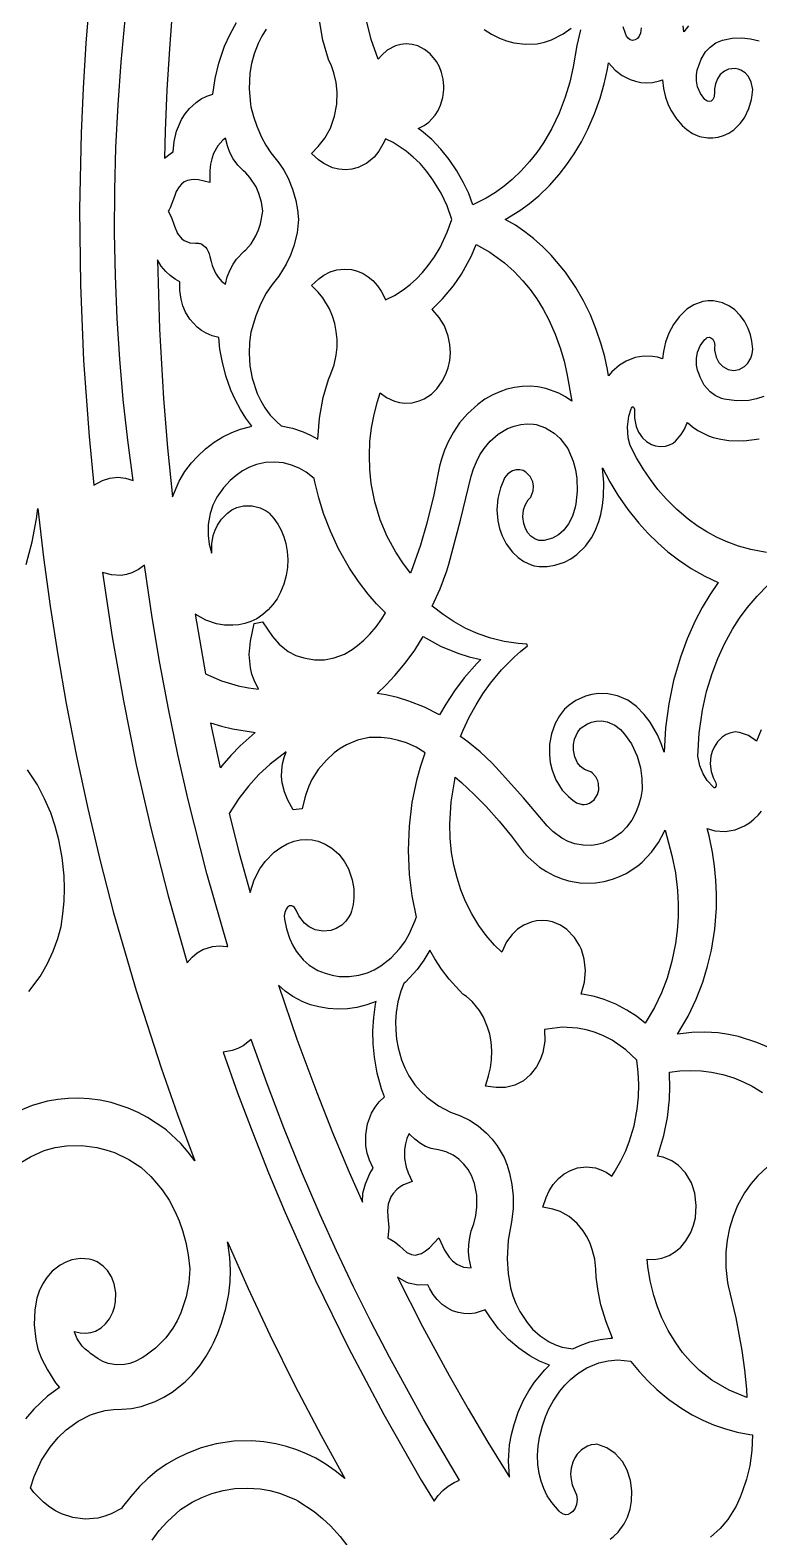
# Model space of a CAD drawing. Extents: x -629 to 1, y 0 to 2050.
# Drawn here: x -433.1 to -267.2, y 724.7 to 1067.3 of the extents above; entities that cross this region are included whole.
import ezdxf

# ---------------------------------------------------------------- set-up
doc = ezdxf.new("R2010")
doc.units = 0
doc.layers.add('Default_Layer', color=1, linetype='CONTINUOUS')

msp = doc.modelspace()

# ---------------------------------------------------------------- linework, layer by layer
at = {"layer": 'Default_Layer'}
for points in [[(-419.56, 1074.51), (-420.38, 1064.3), (-421.02, 1054.08), (-421.47, 1043.85), (-421.81, 1026.6), (-421.62, 1009.35), (-420.89, 992.12), (-419.64, 974.91), (-418.54, 963.77), (-416.61, 964.89), (-414.89, 965.43), (-413.13, 965.61), (-411.36, 965.43), (-409.65, 964.89), (-409.65, 964.89), (-410.86, 974.06), (-411.86, 983.26), (-412.66, 992.48), (-413.25, 1001.71), (-413.66, 1011.43), (-413.85, 1021.15), (-413.8, 1030.88), (-413.54, 1040.59), (-413.05, 1050.3), (-412.34, 1060), (-411.4, 1069.67)], [(-400.65, 1072.32), (-401.37, 1063.01), (-401.93, 1053.7), (-402.33, 1044.37), (-402.52, 1038.14), (-400.92, 1039.38), (-400.52, 1039.64), (-400.32, 1041.99), (-399.76, 1044.29), (-398.62, 1046.93), (-397.78, 1048.25), (-396.79, 1049.46), (-395.29, 1050.83), (-394.11, 1051.62), (-392.84, 1052.25), (-391.47, 1052.71), (-390.95, 1056.29), (-390.12, 1059.8), (-388.81, 1063.64), (-387.58, 1066.37), (-386.14, 1069)], [(-379.32, 1067.51), (-380.32, 1065.93), (-381.17, 1064.26), (-382.1, 1061.86), (-382.68, 1059.7), (-383.06, 1057.49), (-383.25, 1053.94), (-382.92, 1050.41), (-382.82, 1049.86), (-382.23, 1047.61), (-381.47, 1045.41), (-380.39, 1042.96), (-379.41, 1041.14), (-378.29, 1039.4), (-376.51, 1037.13), (-375.36, 1035.42), (-374.38, 1033.61), (-373.34, 1031.11), (-372.58, 1028.52), (-372.19, 1026.39), (-371.97, 1024.24), (-372.33, 1021.19), (-373.05, 1018.22), (-373.82, 1016.11), (-374.78, 1014.08), (-376.51, 1011.34), (-378.02, 1009.45), (-379.35, 1007.43), (-380.67, 1004.94), (-381.74, 1002.34), (-382.82, 998.61), (-383.15, 996.22), (-383.25, 993.82), (-383.06, 990.96), (-382.53, 988.14), (-381.37, 984.66), (-380.57, 982.99), (-379.62, 981.4), (-378.41, 979.76), (-377.03, 978.27), (-375.91, 977.3), (-373.4, 976.77), (-370.96, 975.94), (-369.25, 975.16), (-367.62, 974.23), (-367.25, 979.01), (-366.39, 983.73), (-365.2, 987.87), (-364.61, 989.09), (-363.88, 991.18), (-363.42, 993.35), (-363.23, 995.15), (-363.23, 996.96), (-363.39, 998.75), (-363.73, 1000.53), (-364.24, 1002.24), (-364.92, 1003.88), (-366.45, 1006.41), (-367.51, 1007.67), (-369.04, 1009.24), (-367.36, 1010.7), (-366.2, 1011.56), (-364.8, 1012.28), (-363.29, 1012.75), (-361.61, 1012.95), (-359.92, 1012.81), (-358.56, 1012.46), (-357.26, 1011.9), (-356.13, 1011.19), (-355.11, 1010.34), (-354, 1009.12), (-353.18, 1007.91), (-352.51, 1006.6), (-352.24, 1005.92), (-350.15, 1006.97), (-348.18, 1008.22), (-346.62, 1009.41), (-345.17, 1010.72), (-343.75, 1012.18), (-342.46, 1013.75), (-341.05, 1015.74), (-339.8, 1017.82), (-338.14, 1021.33), (-337.11, 1024.23), (-338.2, 1027.29), (-339.57, 1030.23), (-341.4, 1033.26), (-342.8, 1035.15), (-344.35, 1036.93), (-345.87, 1038.41), (-347.5, 1039.75), (-350.49, 1041.69), (-352.24, 1042.55), (-352.5, 1041.89), (-353.69, 1039.77), (-354.81, 1038.42), (-356.48, 1037.04), (-358.42, 1036.06), (-359.86, 1035.67), (-361.33, 1035.53), (-362.81, 1035.63), (-364.26, 1036), (-366.24, 1036.94), (-367.42, 1037.82), (-369.03, 1039.24), (-367.51, 1040.8), (-366.01, 1042.68), (-364.72, 1045.02), (-363.79, 1047.7), (-363.31, 1050.41), (-363.23, 1053.16), (-363.46, 1055.4), (-363.97, 1057.59), (-364.51, 1059.13), (-365.19, 1060.6), (-366.45, 1064.99), (-367.25, 1069.48)], [(-307.85, 1067.38), (-308.69, 1063.75), (-309.51, 1058.9), (-310.28, 1055.46), (-311.29, 1052.06), (-312.68, 1048.42), (-314.38, 1044.88), (-316.28, 1041.63), (-317.78, 1039.47), (-319.4, 1037.4), (-321.3, 1035.3), (-323.35, 1033.34), (-325.22, 1031.79), (-327.19, 1030.37), (-329.27, 1029.09), (-331.45, 1027.97), (-332.3, 1027.58), (-333.27, 1030.11), (-334.42, 1032.57), (-335.94, 1035.28), (-337.68, 1037.86), (-339.61, 1040.24), (-341.68, 1042.38), (-344.04, 1044.39), (-344.75, 1044.92), (-344.48, 1045.04), (-343.38, 1045.62), (-342.36, 1046.38), (-340.93, 1047.95), (-340.25, 1049.03), (-339.71, 1050.19), (-339.17, 1051.94), (-338.93, 1053.75), (-338.91, 1054.5), (-339.07, 1056.09), (-339.44, 1057.65), (-339.94, 1058.93), (-340.6, 1060.13), (-342.01, 1061.86), (-343.3, 1062.89), (-344.85, 1063.67), (-346.17, 1064.02), (-347.53, 1064.13), (-348.74, 1064.01), (-349.91, 1063.69), (-351.81, 1062.7), (-353.07, 1061.61), (-353.85, 1060.67), (-355.46, 1065.14), (-356.51, 1069.46)], [(-329.77, 1067.41), (-328.08, 1066.33), (-326.27, 1065.44), (-324.66, 1064.84), (-322.99, 1064.41), (-320.34, 1064.08), (-317.67, 1064.19), (-316.02, 1064.54), (-314.42, 1065.07), (-311.75, 1066.41), (-309.95, 1067.7)], [(-294.05, 1067.8), (-294.18, 1066.62), (-294.47, 1065.93), (-294.87, 1065.41), (-295.39, 1065.06), (-296.02, 1064.95), (-296.53, 1065.1), (-296.99, 1065.44), (-297.33, 1065.88), (-297.63, 1066.53), (-298.11, 1067.99)], [(-283.23, 1068.24), (-284.34, 1066.91), (-284.5, 1068.26)], [(-266.12, 983.99), (-267.81, 983.44), (-269.55, 983.08), (-272.36, 982.96), (-275.14, 983.36), (-275.78, 983.54), (-277.19, 984.17), (-278.32, 985.01), (-279.66, 986.58), (-280.31, 987.74), (-280.59, 988.37), (-280.77, 988.85), (-281.18, 989.96), (-281.41, 991.11), (-281.44, 992.59), (-281.19, 994.06), (-280.62, 995.47), (-279.86, 996.56), (-279.51, 996.93), (-279.35, 997.11), (-279.02, 997.35), (-278.5, 997.45), (-278.17, 997.34), (-277.75, 996.99), (-277.42, 996.42), (-277.28, 995.53), (-277.31, 995.25), (-277.37, 994.93), (-277.34, 994.53), (-276.99, 992.93), (-276.34, 991.7), (-275.47, 990.78), (-274.25, 990.11), (-273, 989.91), (-271.75, 990.12), (-270.55, 990.77), (-269.76, 991.57), (-269.11, 992.68), (-268.79, 993.69), (-268.65, 994.73), (-268.85, 996.52), (-269.18, 997.99), (-269.68, 999.42), (-270.54, 1001.11), (-271.49, 1002.41), (-272.71, 1003.65), (-273.92, 1004.51), (-275.52, 1005.27), (-277.57, 1005.71), (-278.79, 1005.72), (-279.99, 1005.56), (-282.06, 1004.81), (-283.61, 1003.8), (-285.4, 1002.11), (-286.7, 1000.36), (-287.77, 998.35), (-288.51, 996.3), (-288.98, 994.19), (-289.16, 992.51), (-290.29, 992.88), (-291.47, 993.07), (-293.45, 993.14), (-295.4, 992.81), (-297.42, 992.04), (-298.98, 991.07), (-300.68, 989.56), (-301.47, 988.64), (-301.68, 990.1), (-302.32, 993), (-303.11, 995.87), (-304.24, 999.24), (-305.59, 1002.53), (-307.15, 1005.71), (-308.92, 1008.78), (-311.28, 1012.23), (-314.49, 1016.08), (-316.43, 1018.03), (-318.5, 1019.87), (-320.53, 1021.44), (-322.66, 1022.9), (-324.94, 1024.24), (-321.61, 1026.27), (-319.42, 1027.86), (-317.35, 1029.59), (-314.92, 1031.94), (-312.68, 1034.45), (-310.91, 1036.74), (-309.28, 1039.12), (-307.63, 1041.87), (-306.16, 1044.72), (-304.63, 1048.22), (-303.36, 1051.81), (-302.42, 1055.07), (-301.68, 1058.37), (-301.47, 1059.83), (-299.93, 1058.17), (-298.35, 1056.97), (-296.52, 1056.03), (-295.34, 1055.64), (-294.1, 1055.4), (-292.79, 1055.31), (-291.47, 1055.4), (-289.83, 1055.72), (-289.16, 1055.96), (-288.93, 1054), (-288.48, 1052.07), (-287.95, 1050.55), (-287.27, 1049.08), (-285.98, 1047.07), (-284.69, 1045.6), (-283.61, 1044.67), (-282.34, 1043.81), (-280.75, 1043.12), (-278.87, 1042.75), (-277.7, 1042.75), (-276.54, 1042.91), (-275.29, 1043.29), (-274.09, 1043.86), (-272.97, 1044.62), (-271.49, 1046.05), (-270.54, 1047.37), (-269.53, 1049.42), (-268.94, 1051.47), (-268.85, 1051.95), (-268.65, 1053.77), (-268.99, 1055.47), (-269.62, 1056.7), (-270.38, 1057.55), (-271.38, 1058.2), (-271.99, 1058.43), (-272.64, 1058.55), (-274.13, 1058.4), (-275.05, 1057.98), (-276.02, 1057.16), (-276.68, 1056.22), (-277.15, 1055.05), (-277.34, 1053.94), (-277.37, 1053.54), (-277.31, 1053.21), (-277.39, 1052.14), (-277.71, 1051.52), (-278.14, 1051.15), (-278.56, 1051.02), (-279.02, 1051.12), (-279.34, 1051.35), (-279.38, 1051.4), (-279.51, 1051.54), (-280.56, 1052.9), (-281.18, 1054.4), (-281.43, 1055.76), (-281.44, 1057.14), (-281.27, 1058.2), (-280.94, 1059.23), (-280.77, 1059.62), (-280.36, 1060.64), (-279.36, 1062.32), (-278.35, 1063.44), (-277.05, 1064.39), (-275.51, 1065.01), (-273.34, 1065.43), (-271.12, 1065.52), (-269.14, 1065.32), (-267.2, 1064.86)], [(-265.54, 948.51), (-269.09, 949.15), (-271.92, 949.94), (-274.66, 950.97), (-276.91, 952.01), (-279.07, 953.19), (-281.26, 954.57), (-283.34, 956.09), (-285.94, 958.3), (-288.34, 960.69), (-290.21, 962.83), (-291.94, 965.08), (-293.6, 967.52), (-295.11, 970.05), (-296.55, 972.81), (-296.97, 974.6), (-297.13, 977.04), (-296.81, 979.46), (-296.29, 981.14), (-296.24, 981.29), (-296.1, 981.51), (-295.97, 981.61), (-295.85, 981.6), (-295.71, 981.49), (-295.53, 981.07), (-295.52, 980.88), (-295.56, 979.01), (-295.18, 977.17), (-294.63, 975.87), (-293.69, 974.54), (-292.8, 973.72), (-291.67, 973.06), (-290.77, 972.75), (-289.65, 972.6), (-288.53, 972.69), (-287.61, 972.95), (-286.92, 973.28), (-286.68, 973.41), (-286.21, 973.83), (-284.93, 975.3), (-284.19, 976.51), (-283.61, 977.81), (-283.51, 978.09), (-282.35, 977.09), (-281.1, 976.21), (-278.73, 975.02), (-277.67, 974.66), (-275.9, 974.24), (-274.1, 973.96), (-270.64, 973.87), (-267.21, 974.33)], [(-433.96, 945.77), (-432.57, 950.93), (-431.6, 956.17), (-431.31, 958.52), (-431.31, 958.52), (-430, 947.39), (-428.49, 936.28), (-426.77, 925.19), (-424.84, 914.14), (-422.52, 902.18), (-419.94, 890.27), (-417.12, 878.4), (-414.06, 866.59), (-408.96, 848.87), (-403.28, 831.31), (-399.55, 820.68), (-395.59, 810.13), (-397.12, 812.14), (-398.79, 814.07), (-402.06, 817.16), (-402.43, 817.47), (-406.33, 820.04), (-408.48, 821.17), (-410.72, 822.15), (-414.64, 823.42), (-417.11, 823.95), (-419.62, 824.28), (-422, 824.41), (-424.38, 824.36), (-426.75, 824.13), (-429.09, 823.72), (-432.61, 822.75), (-435.32, 821.59)], [(-266.75, 908.19), (-267.8, 905.61), (-267.81, 905.58), (-269.64, 906.85), (-271.62, 907.56), (-272.17, 907.66), (-272.55, 907.7), (-272.97, 907.65), (-273.86, 907.45), (-274.69, 907.1), (-275.63, 906.49), (-276.66, 905.47), (-277.44, 904.26), (-277.87, 903.24), (-278.16, 902.18), (-278.32, 900.42), (-278.11, 898.67), (-277.67, 897.3), (-277.21, 896.4), (-277.03, 896.12), (-276.94, 895.68), (-277.03, 895.27), (-277.16, 895.07), (-277.29, 894.98), (-277.41, 894.99), (-277.49, 895.04), (-277.56, 895.12), (-279, 896.64), (-279.95, 898.18), (-280.67, 899.96), (-281.14, 902.15), (-280.85, 907.42), (-280.11, 912.67), (-279.17, 916.85), (-277.91, 920.96), (-276.6, 924.37), (-275.07, 927.71), (-273.23, 931.05), (-271.63, 933.53), (-269.89, 935.93), (-267.66, 938.58), (-265.23, 941.06)], [(-433.34, 848.64), (-430.78, 852.08), (-429.15, 854.89), (-427.81, 857.83), (-426.77, 860.72), (-426.03, 863.47), (-425.6, 866.33), (-425.35, 869.21), (-425.27, 872.1), (-425.35, 874.99), (-425.76, 879.11), (-426.53, 883.19), (-427.35, 886.25), (-428.37, 889.26), (-429.76, 892.51), (-431.41, 895.65), (-433.66, 899.11)], [(-264.97, 835.93), (-267.69, 837.1), (-271.85, 838.42), (-274.17, 838.91), (-276.53, 839.24), (-279.51, 839.43), (-282.5, 839.36), (-285.74, 838.97), (-283.33, 843.09), (-281.52, 846.89), (-280.02, 850.8), (-278.92, 854.41), (-278.06, 858.07), (-277.3, 862.82), (-276.92, 867.6), (-276.88, 870.8), (-277.01, 873.98), (-277.31, 877.16), (-277.78, 880.33), (-278.56, 884.03), (-279.05, 885.75), (-277.24, 885.23), (-274.92, 885.07), (-272.62, 885.46), (-270.5, 886.33), (-269.39, 887.02), (-268.36, 887.83), (-267.3, 888.84), (-266.65, 889.64)], [(-265.21, 808.87), (-267.57, 806.71), (-269.02, 805.03), (-270.53, 802.87), (-272.08, 800.01), (-273.12, 797.47), (-273.9, 794.85), (-274.45, 792.14), (-274.75, 789.4), (-274.77, 785.93), (-274.4, 782.48), (-274.27, 781.73), (-272.47, 774.43), (-271.12, 767.04), (-270.53, 762.65), (-270.09, 758.24), (-269.98, 756.33), (-273.97, 757.98), (-277.98, 760.28), (-280.78, 762.51), (-282.84, 764.53), (-284.6, 766.59), (-286.17, 768.76), (-287.86, 771.55), (-289.3, 774.46), (-290.31, 776.98), (-291.15, 779.55), (-291.96, 782.84), (-292.51, 786.17), (-292.68, 787.84), (-290.99, 787.76), (-289.33, 788.02), (-287.63, 788.66), (-286.19, 789.54), (-285.02, 790.55), (-283.85, 791.94), (-282.72, 793.89), (-282.1, 795.5), (-281.7, 797.17), (-281.48, 800.01), (-281.83, 802.83), (-282.39, 804.67), (-282.6, 805.19), (-283.96, 807.45), (-285.54, 809.11), (-287.02, 810.15), (-289.01, 810.99), (-290.28, 811.24), (-290.24, 811.37), (-288.86, 815.91), (-288.04, 820), (-287.6, 824.15), (-287.51, 826.97), (-287.58, 829.79), (-287.62, 830.29), (-285.23, 830.62), (-282.82, 830.74), (-280.41, 830.65), (-278.02, 830.35), (-278.02, 830.35), (-275.46, 829.8), (-272.98, 829.03), (-270.85, 828.16), (-268.8, 827.14), (-266.4, 825.69)], [(-435.18, 809.81), (-433, 811.04), (-429.83, 812.49), (-427.33, 813.16), (-424.77, 813.56), (-421.29, 813.64), (-417.85, 813.2), (-417.85, 813.2), (-415.83, 812.7), (-413.87, 812.03), (-410.63, 810.5), (-407.85, 808.71), (-405.57, 806.63), (-402.99, 803.57), (-401.43, 801.2), (-400.1, 798.71), (-399.16, 796.55), (-398.37, 794.34), (-397.62, 791.57), (-397.09, 788.76), (-396.75, 785.57), (-396.96, 782.39), (-397.55, 779.25), (-398.77, 775.58), (-399.61, 773.8), (-400.61, 772.09), (-402.18, 769.93), (-404.51, 767.55), (-406.93, 765.76), (-407.59, 765.37), (-409.17, 764.52), (-410.34, 764.1), (-411.56, 763.84), (-413.46, 763.78), (-415.33, 764.11), (-416.51, 764.54), (-417.61, 765.11), (-419.32, 766.38), (-419.69, 766.72), (-420.52, 767.33), (-421.25, 768.05), (-422.33, 769.67), (-422.94, 771.24), (-422.98, 771.38), (-421.71, 771.02), (-420.48, 770.94), (-419.27, 771.1), (-418.18, 771.47), (-416.9, 772.21), (-415.88, 773.12), (-415.03, 774.2), (-414.22, 775.76), (-413.84, 776.91), (-413.61, 778.11), (-413.56, 780.15), (-413.91, 782.16), (-414.55, 783.79), (-415.45, 785.21), (-416.41, 786.22), (-417.8, 787.18), (-418.69, 787.56), (-419.64, 787.8), (-421.61, 787.93), (-423.56, 787.63), (-424.96, 787.15), (-426.25, 786.46), (-428.03, 785.07), (-429.29, 783.63), (-430.27, 782.1), (-431, 780.55), (-431.53, 778.93), (-431.99, 776.29), (-432.16, 772.91), (-431.8, 769.54), (-431.27, 767.35), (-430.5, 765.23), (-429.13, 762.61), (-427.26, 759.7), (-426.38, 758.61), (-429.11, 756.64), (-432.21, 753.73), (-434.08, 751.53)], [(-301.06, 724.13), (-300.3, 724.71), (-299.24, 725.75), (-297.88, 727.64), (-297.16, 729.1), (-296.55, 730.93), (-296.2, 732.81), (-296.13, 735.14), (-296.44, 737.45), (-297.2, 739.8), (-298.3, 741.77), (-299.95, 743.62), (-301.83, 744.9), (-303.49, 745.54), (-303.88, 745.64), (-304.18, 745.7), (-304.52, 745.68), (-305.4, 745.55), (-306.24, 745.27), (-307.59, 744.45), (-308.56, 743.46), (-309.13, 742.6), (-309.56, 741.67), (-309.95, 740.3), (-310.08, 738.89), (-309.99, 737.67), (-309.72, 736.48), (-309.01, 734.92), (-308.75, 734.22), (-308.61, 733.12), (-308.74, 732.01), (-309.07, 731.15), (-309.56, 730.45), (-310.08, 730.01), (-310.65, 729.75), (-311.19, 729.69), (-311.72, 729.79), (-312.4, 730.18), (-312.72, 730.5), (-314.39, 732.45), (-315.38, 734.01), (-316.17, 735.65), (-316.78, 737.33), (-317.22, 739.05), (-317.53, 741.12), (-317.62, 743.21), (-317.49, 745.29), (-317.13, 747.35), (-317, 747.87), (-316.48, 749.93), (-315.79, 751.95), (-315.02, 753.74), (-314.09, 755.48), (-312.56, 757.76), (-311.39, 759.16), (-310.08, 760.47), (-308.41, 761.82), (-306.37, 763.08), (-303.7, 764.2), (-301.56, 764.7), (-299.37, 764.89), (-296.47, 764.64), (-296.47, 764.64), (-296.37, 764.51), (-294.5, 762.25), (-292.54, 760.13), (-290.44, 758.13), (-287.72, 755.87), (-284.8, 753.83), (-282.45, 752.43), (-279.99, 751.18), (-277.57, 750.14), (-275.07, 749.27), (-272.22, 748.5), (-269.31, 747.96), (-268.68, 747.87), (-268.84, 744.32), (-269.34, 740.79), (-270.05, 737.81), (-271.03, 734.9), (-271.51, 733.72), (-272.44, 731.67), (-274.31, 728.61), (-276.04, 726.54), (-278.22, 724.58)], [(-405.33, 723.91), (-403.7, 726.07), (-401.9, 728.11), (-398.88, 730.89), (-396.19, 732.56), (-394, 733.63), (-391.71, 734.5), (-389.12, 735.2), (-386.46, 735.63), (-383.6, 735.76), (-380.74, 735.57), (-378.52, 735.19), (-376.35, 734.61), (-372.66, 733.15), (-372.12, 732.88), (-368.47, 730.46), (-366.51, 728.86), (-364.68, 727.13), (-362.49, 724.73), (-360.51, 722.17)]]:
    msp.add_lwpolyline(points, dxfattribs=at)
for points in [[(-388.64, 1042.69), (-389.22, 1042.22), (-390.34, 1040.98), (-391.33, 1039.21), (-391.75, 1038.01), (-392.02, 1036.77), (-392.14, 1035.31), (-392.17, 1032.66), (-394.72, 1033.25), (-396, 1033.35), (-397.25, 1033.09), (-398.03, 1032.75), (-398.64, 1032.25), (-399.16, 1031.66), (-399.82, 1030.55), (-400.22, 1029.43), (-401.19, 1026.86), (-401.42, 1026.41), (-401.62, 1026.08), (-400.88, 1024.67), (-400.22, 1022.72), (-399.51, 1021.02), (-398.51, 1019.79), (-398.03, 1019.42), (-396.75, 1018.93), (-395.46, 1018.82), (-395.12, 1018.84), (-394.92, 1018.83), (-394.72, 1018.81), (-394.53, 1018.78), (-394.34, 1018.73), (-394.16, 1018.67), (-394, 1018.6), (-393.13, 1017.94), (-392.85, 1017.56), (-392.76, 1017.41), (-392.48, 1016.82), (-392.33, 1016.38), (-392.16, 1015.8), (-391.87, 1014.63), (-391.63, 1013.76), (-390.86, 1011.99), (-390.3, 1011.13), (-389.41, 1010.11), (-388.64, 1009.48), (-388.2, 1011.17), (-387.55, 1012.8), (-386.88, 1014.05), (-386.08, 1015.22), (-384.39, 1017), (-384.01, 1017.32), (-382.78, 1018.72), (-381.69, 1020.47), (-381.08, 1021.83), (-380.62, 1023.25), (-380.13, 1026.08), (-380.43, 1028.15), (-381.02, 1030.16), (-381.65, 1031.61), (-383.05, 1033.8), (-384.01, 1034.85), (-384.49, 1035.25), (-385.77, 1036.56), (-386.83, 1038.04), (-387.6, 1039.47), (-388.19, 1040.98), (-388.64, 1042.69)], [(-331.55, 1018.52), (-328.48, 1016.8), (-325.13, 1014.37), (-322.94, 1012.41), (-320.93, 1010.29), (-319.29, 1008.29), (-317.79, 1006.19), (-316.33, 1003.84), (-315.02, 1001.4), (-313.57, 998.15), (-312.37, 994.82), (-311.58, 992.01), (-310.95, 989.17), (-309.83, 982.9), (-311.25, 983.86), (-312.77, 984.69), (-315.74, 985.8), (-317.52, 986.18), (-319.3, 986.31), (-321.07, 986.25), (-322.84, 986.02), (-324.57, 985.62), (-326.21, 985.06), (-327.79, 984.36), (-329.57, 983.35), (-331.23, 982.17), (-333.58, 980.03), (-335.33, 977.96), (-336.74, 975.88), (-337.94, 973.69), (-338.79, 971.75), (-339.49, 969.75), (-339.94, 968.16), (-341.18, 961.62), (-342.78, 955.16), (-344.26, 950.18), (-345.97, 945.27), (-346.55, 943.81), (-348.28, 946.13), (-349.86, 948.54), (-351.85, 952.12), (-353.43, 955.93), (-354.65, 960.02), (-355.44, 964.19), (-355.77, 967.36), (-355.87, 970.54), (-355.73, 973.71), (-355.37, 976.88), (-354.81, 979.86), (-354.04, 982.8), (-353.38, 984.79), (-351.96, 983.73), (-350.19, 982.9), (-349.02, 982.59), (-347.8, 982.44), (-346.12, 982.53), (-344.51, 982.95), (-343.41, 983.43), (-341.76, 984.52), (-340.51, 985.73), (-339.28, 987.43), (-338.53, 988.9), (-337.98, 990.45), (-337.6, 992.17), (-337.44, 993.93), (-337.55, 995.81), (-337.91, 997.67), (-338.77, 1000), (-339.96, 1001.97), (-341.46, 1003.61), (-341.66, 1003.78), (-339.23, 1006.14), (-336.75, 1009.11), (-334.9, 1011.82), (-332.65, 1015.96), (-331.55, 1018.52)], [(-404.09, 1015.04), (-403.61, 999.26), (-402.71, 983.5), (-401.79, 972.33), (-400.66, 961.19), (-399.15, 964.73), (-397.88, 966.88), (-396.38, 968.88), (-395, 970.36), (-393.19, 972.07), (-391.21, 973.59), (-389.25, 974.8), (-387.18, 975.81), (-385.18, 976.55), (-383.11, 977.09), (-382.58, 977.19), (-383.96, 979.05), (-385.2, 981.01), (-386.36, 983.16), (-387.37, 985.38), (-388.54, 988.67), (-389.4, 992.05), (-389.86, 994.71), (-390.13, 997.4), (-390.13, 997.42), (-391.63, 997.75), (-393.04, 998.34), (-394.09, 998.95), (-395.05, 999.7), (-396.73, 1001.56), (-397.69, 1003.16), (-398.3, 1004.59), (-398.72, 1006.08), (-399.02, 1008.07), (-399.01, 1010.08), (-400.07, 1010.67), (-401.19, 1011.48), (-402.21, 1012.41), (-403.26, 1013.63), (-404.09, 1015.04)], [(-317.95, 977.57), (-315.79, 976.82), (-313.83, 975.62), (-312.46, 974.38), (-310.72, 972.14), (-309.5, 969.28), (-308.97, 967.31), (-308.66, 965.31), (-308.57, 962.43), (-308.91, 959.56), (-309.08, 958.78), (-309.66, 956.78), (-310.56, 954.99), (-311.64, 953.59), (-312.82, 952.54), (-314.23, 951.74), (-316.12, 951.26), (-317.3, 951.26), (-318.25, 951.58), (-319.12, 952.19), (-319.78, 952.93), (-320.38, 953.98), (-320.75, 955.09), (-320.93, 956.62), (-320.77, 958.16), (-320.41, 959.28), (-319.71, 960.49), (-319.39, 960.87), (-319.15, 961.11), (-319.04, 961.31), (-318.6, 962.53), (-318.53, 963.55), (-318.68, 964.56), (-319.26, 965.79), (-320.28, 966.8), (-320.91, 967.12), (-321.6, 967.3), (-322.46, 967.31), (-323.28, 967.1), (-324.38, 966.37), (-325.09, 965.45), (-325.42, 964.63), (-326.02, 963.2), (-326.65, 960.79), (-326.87, 958.23), (-326.67, 955.66), (-326.28, 953.93), (-325.68, 952.26), (-324.76, 950.47), (-323.33, 948.58), (-322.02, 947.35), (-320.71, 946.46), (-319.07, 945.71), (-318.39, 945.49), (-317.23, 945.33), (-315.42, 945.31), (-313.64, 945.58), (-311.48, 946.3), (-310.05, 947.06), (-308.66, 948.04), (-306.72, 949.94), (-305.33, 951.86), (-304.47, 953.45), (-303.64, 955.56), (-303.21, 957.15), (-302.81, 959.18), (-302.58, 961.24), (-302.52, 964.45), (-302.85, 967.65), (-302.86, 967.71), (-301.19, 964.58), (-299.34, 961.54), (-297.08, 958.29), (-294.59, 955.19), (-292.49, 952.88), (-290.26, 950.69), (-287.96, 948.68), (-285.53, 946.81), (-282.62, 944.85), (-279.55, 943.1), (-276.53, 941.66), (-278.38, 938.9), (-280.13, 935.96), (-281.71, 932.95), (-283.55, 928.86), (-285.1, 924.67), (-286.64, 919.41), (-287.77, 914.07), (-288.49, 908.61), (-288.81, 903.12), (-289.47, 905.09), (-290.3, 907.01), (-291.99, 909.92), (-293.32, 911.68), (-295.09, 913.48), (-297.09, 914.89), (-299.38, 915.91), (-301.59, 916.39), (-303.85, 916.43), (-305.29, 916.22), (-306.68, 915.84), (-308.88, 914.83), (-310.43, 913.77), (-311.05, 913.24), (-311.48, 912.84), (-312.64, 911.32), (-313.57, 909.63), (-314.43, 907.24), (-314.85, 904.89), (-314.9, 902.51), (-314.7, 900.73), (-314.29, 898.99), (-313.44, 896.83), (-311.97, 894.47), (-310.59, 893), (-309.57, 892.18), (-308.76, 891.57), (-307.43, 891.17), (-307.28, 891.16), (-307.12, 891.16), (-306.97, 891.16), (-306.37, 891.26), (-305.8, 891.47), (-304.73, 892.25), (-303.95, 893.48), (-303.68, 894.54), (-303.72, 895.94), (-303.9, 896.61), (-304.35, 897.5), (-305.21, 898.41), (-305.48, 898.6), (-305.71, 898.73), (-305.96, 898.78), (-306.94, 899.15), (-307.81, 899.82), (-308.49, 900.65), (-309.14, 902), (-309.45, 903.51), (-309.46, 904.8), (-309.22, 906.07), (-308.46, 907.71), (-307.8, 908.51), (-307.68, 908.62), (-306.27, 909.53), (-305.31, 909.91), (-304.3, 910.14), (-303.02, 910.18), (-301.76, 909.97), (-300.03, 909.21), (-298.76, 908.24), (-297.8, 907.18), (-296.23, 904.96), (-294.93, 902.15), (-294.19, 899.52), (-293.85, 897.08), (-293.83, 894.62), (-294.12, 892.78), (-294.62, 890.97), (-295.3, 889.25), (-296.18, 887.61), (-297.34, 886.01), (-298.5, 884.79), (-300.54, 883.38), (-302.72, 882.41), (-303.98, 882.08), (-305.29, 881.9), (-307.23, 881.92), (-309.13, 882.28), (-310.64, 882.81), (-312.06, 883.53), (-314.14, 885.08), (-315.39, 886.34), (-320.77, 892.68), (-326.33, 898.88), (-327.94, 900.62), (-330.63, 903.16), (-333.44, 905.44), (-335.1, 906.63), (-334.5, 908.1), (-333.14, 911.02), (-331.6, 913.87), (-330.04, 916.37), (-328.32, 918.79), (-325.83, 921.8), (-322.87, 924.78), (-321.49, 925.97), (-319.93, 927.26), (-320.07, 927.66), (-322.05, 927.84), (-325.18, 928.29), (-328.24, 929.03), (-331.13, 930.02), (-333.91, 931.25), (-336.57, 932.7), (-339.09, 934.36), (-341.57, 936.28), (-339.78, 940.24), (-338.27, 944.31), (-337.77, 945.88), (-335.1, 955.82), (-332.69, 965.83), (-332.19, 967.51), (-331.53, 969.14), (-330.74, 970.68), (-329.78, 972.14), (-328.38, 973.81), (-326.54, 975.41), (-324.41, 976.67), (-322.95, 977.23), (-321.42, 977.59), (-319.97, 977.73), (-318.51, 977.68), (-317.95, 977.57)], [(-391.78, 948.38), (-391.75, 948.6), (-391.73, 950.49), (-391.39, 952.36), (-390.99, 953.57), (-390.44, 954.73), (-389.54, 956.09), (-388.18, 957.45), (-387.14, 958.16), (-386.01, 958.7), (-384.51, 959.09), (-382.57, 959.13), (-380.69, 958.65), (-379.37, 957.98), (-378.93, 957.69), (-378.66, 957.42), (-377.59, 956.21), (-376.7, 954.92), (-375.95, 953.54), (-375.35, 952.08), (-374.9, 950.56), (-374.57, 948.75), (-374.44, 946.93), (-374.51, 945.09), (-374.79, 943.28), (-375.31, 941.32), (-376.07, 939.45), (-376.87, 937.99), (-377.82, 936.64), (-378.89, 935.44), (-380.1, 934.38), (-381.51, 933.44), (-382.82, 932.8), (-384.2, 932.33), (-385.56, 932.06), (-386.95, 931.96), (-388.82, 932), (-390.66, 932.3), (-393.05, 933.1), (-395.53, 934.47), (-393.17, 920.92), (-389.51, 919.31), (-385.69, 918.15), (-383.39, 917.69), (-381.07, 917.4), (-382.1, 919.44), (-382.6, 920.84), (-382.95, 922.29), (-383.22, 925.3), (-382.91, 928.31), (-382.05, 932.37), (-380.22, 932.7), (-377.92, 929.41), (-376.41, 927.62), (-374.38, 925.99), (-372.62, 925.09), (-370.8, 924.56), (-370.37, 924.49), (-368.37, 924.12), (-366.1, 924.11), (-363.87, 924.51), (-361.55, 925.39), (-359.8, 926.41), (-358.59, 927.33), (-357.1, 928.57), (-355.73, 929.93), (-354.3, 931.62), (-353.02, 933.42), (-352.21, 934.77), (-354.24, 936.84), (-356.14, 939.02), (-358.38, 941.93), (-360.42, 944.97), (-362.9, 949.36), (-364.73, 953.31), (-366.28, 957.37), (-367.38, 960.93), (-368.28, 964.54), (-368.45, 965.34), (-370.29, 966.77), (-371.87, 967.68), (-373.56, 968.38), (-375.43, 968.87), (-377.36, 969.07), (-379.47, 968.96), (-381.54, 968.5), (-383.18, 967.88), (-384.74, 967.06), (-386.2, 966.04), (-387.53, 964.88), (-389.05, 963.2), (-390.61, 961.05), (-391.49, 959.25), (-392.11, 957.35), (-392.53, 954.86), (-392.56, 952.33), (-392.31, 950.4), (-391.82, 948.52), (-391.78, 948.38)], [(-407.07, 945.64), (-408.42, 944.63), (-409.93, 943.87), (-411.12, 943.5), (-412.36, 943.3), (-414.52, 943.38), (-416.59, 943.98), (-414.41, 929.33), (-411.85, 914.75), (-408.92, 900.23), (-405.63, 885.79), (-401.69, 870.45), (-397.32, 855.22), (-396.18, 856.5), (-395.03, 857.44), (-393.74, 858.19), (-391.59, 858.9), (-389.94, 859.07), (-388.28, 858.92), (-388.06, 858.87), (-392.85, 875.5), (-397.1, 892.28), (-399.44, 902.58), (-401.59, 912.92), (-403.54, 923.3), (-405.3, 933.72), (-407.07, 945.64)], [(-330.52, 924.16), (-331.35, 923.32), (-334.32, 919.97), (-336.51, 917.06), (-338.5, 914.03), (-339.89, 911.6), (-343.31, 913.3), (-346.89, 914.7), (-349.5, 915.49), (-352.16, 916.1), (-354.12, 916.43), (-352.03, 918.42), (-350.05, 920.51), (-347.7, 923.34), (-345.54, 926.3), (-343.61, 929.36), (-339.69, 927.23), (-335.73, 925.6), (-333.15, 924.79), (-330.52, 924.16)], [(-381.83, 907.57), (-385.24, 904.53), (-387.4, 902.31), (-389.42, 899.97), (-389.76, 899.55), (-391.97, 909.7), (-391.99, 909.79), (-389.54, 909.01), (-387.05, 908.38), (-382.27, 907.62), (-381.83, 907.57)], [(-343.16, 902.97), (-345.24, 904.2), (-347.43, 905.18), (-349.28, 905.77), (-351.17, 906.18), (-353.19, 906.4), (-355.92, 906.39), (-358.59, 905.84), (-361.09, 904.79), (-362.52, 903.93), (-363.85, 902.93), (-365.59, 901.27), (-367.51, 899.15), (-368.93, 896.89), (-369.66, 895.34), (-370.24, 893.72), (-370.52, 892.72), (-371.13, 890.18), (-373.19, 889.95), (-374.39, 892.17), (-375.21, 894.09), (-375.69, 896.13), (-375.83, 897.57), (-375.81, 899.02), (-375.63, 900.46), (-375.29, 901.87), (-374.81, 903.19), (-378.47, 900.39), (-381, 898.02), (-383.4, 895.38), (-385.58, 892.56), (-387.81, 889.17), (-385.49, 880.16), (-383.02, 871.18), (-382.07, 874.06), (-380.78, 876.56), (-379.56, 878.25), (-377.5, 880.34), (-376, 881.42), (-374.54, 882.27), (-372.96, 882.87), (-371.62, 883.15), (-370.25, 883.24), (-368.89, 883.14), (-367.55, 882.84), (-365.94, 882.2), (-364.45, 881.3), (-362.84, 879.89), (-361.59, 878.32), (-360.61, 876.56), (-359.75, 874.05), (-359.42, 872.03), (-359.4, 869.98), (-359.57, 868.45), (-359.91, 866.95), (-360.07, 866.42), (-360.52, 865.62), (-361.25, 864.63), (-362.14, 863.79), (-363.46, 862.96), (-364.61, 862.55), (-366.4, 862.36), (-368.17, 862.7), (-369.57, 863.39), (-370.62, 864.23), (-371.89, 865.87), (-372.51, 867.19), (-372.89, 867.77), (-373.18, 868.02), (-373.5, 868.17), (-374.06, 868.13), (-374.51, 867.81), (-374.81, 867.4), (-375.12, 866.66), (-375.23, 865.91), (-375.17, 865.15), (-374.76, 862.94), (-374.08, 860.79), (-373.38, 859.26), (-372.53, 857.81), (-370.96, 855.86), (-369.59, 854.64), (-367.62, 853.44), (-365.96, 852.83), (-364.37, 852.37), (-362.74, 852.1), (-360.5, 852.05), (-358.28, 852.36), (-356.31, 852.95), (-354.75, 853.63), (-353.28, 854.48), (-350.95, 856.3), (-349.01, 858.38), (-347.84, 859.99), (-346.83, 861.69), (-345.43, 864.83), (-345.19, 865.52), (-345.16, 865.61), (-346.14, 870.43), (-346.74, 875.31), (-346.99, 880.78), (-346.77, 886.25), (-346.11, 891.66), (-345, 897), (-344.16, 900.01), (-343.16, 902.97)], [(-288.57, 885.39), (-288.56, 885.37), (-287.06, 879.62), (-286.25, 875.63), (-285.77, 871.61), (-285.61, 868.59), (-285.64, 865.57), (-285.85, 862.55), (-286.24, 859.55), (-287.03, 855.6), (-288.15, 851.73), (-289.44, 848.33), (-291.01, 845.03), (-293.09, 841.49), (-295.11, 843.04), (-297.26, 844.44), (-299.77, 845.76), (-302.42, 846.84), (-304.67, 847.51), (-306.98, 848), (-307.68, 848.1), (-306.92, 850.83), (-306.73, 853.42), (-307.01, 856), (-307.64, 858.2), (-308.05, 859.13), (-309.19, 860.95), (-310.93, 862.76), (-312.4, 863.75), (-314.17, 864.49), (-315.36, 864.75), (-316.59, 864.83), (-317.84, 864.74), (-319.07, 864.46), (-320.74, 863.75), (-322.15, 862.81), (-323.4, 861.62), (-324.65, 859.94), (-325.76, 857.58), (-327.4, 859.2), (-329.28, 861.37), (-330.95, 863.67), (-332.58, 866.35), (-333.97, 869.15), (-335.03, 871.78), (-335.91, 874.48), (-336.64, 877.37), (-337.16, 880.3), (-337.49, 883.51), (-337.59, 886.73), (-337.24, 891.77), (-336.45, 896.77), (-336.32, 897.38), (-334.92, 896.19), (-332.04, 893.5), (-329.28, 890.71), (-326.31, 887.41), (-323.51, 883.99), (-320.78, 880.33), (-319.76, 879.24), (-317.14, 876.97), (-315.56, 875.93), (-313.87, 875.04), (-312.27, 874.37), (-310.6, 873.86), (-307.54, 873.34), (-304.43, 873.38), (-302.46, 873.68), (-300.55, 874.2), (-298.97, 874.8), (-297.46, 875.54), (-294.78, 877.28), (-293.79, 878.09), (-291.67, 880.35), (-290.1, 882.55), (-288.76, 884.98), (-288.57, 885.39)], [(-342.11, 858.06), (-343.45, 855.82), (-344.98, 853.71), (-347.65, 850.83), (-348.03, 850.48), (-348.7, 848.71), (-349.36, 846.33), (-349.76, 843.89), (-349.9, 841.88), (-349.88, 839.86), (-349.7, 837.86), (-349.34, 835.87), (-348.56, 833.12), (-347.81, 831.28), (-346.9, 829.51), (-345.54, 827.47), (-344.22, 825.99), (-342.78, 824.62), (-340.17, 822.67), (-337.42, 821.22), (-335.15, 820.42), (-333.06, 819.41), (-331.11, 818.13), (-329.2, 816.46), (-327.91, 815.06), (-326.77, 813.54), (-325.23, 810.93), (-324.53, 809.15), (-323.97, 807.33), (-323.43, 804.77), (-323.16, 802.16), (-323.17, 799.23), (-323.51, 796.32), (-324.28, 792.12), (-324.5, 787.87), (-324.29, 784.57), (-323.76, 781.31), (-323.22, 779.47), (-322.53, 777.7), (-321.65, 775.92), (-319.98, 773.37), (-318.72, 771.92), (-317.03, 770.39), (-314.96, 769.02), (-313.51, 768.33), (-312, 767.82), (-309.6, 767.4), (-307.93, 768.19), (-305.68, 768.99), (-303.35, 769.53), (-300.97, 769.81), (-300.52, 769.83), (-302.03, 773.56), (-303.18, 777.43), (-303.85, 780.55), (-304.3, 783.7), (-304.32, 785.51), (-304.59, 787.78), (-305.15, 789.99), (-305.73, 791.56), (-306.48, 793.05), (-307.2, 794.21), (-308.58, 795.92), (-310.38, 797.48), (-312.49, 798.65), (-314.12, 799.16), (-316.44, 799.64), (-315.64, 801.83), (-314.93, 803.38), (-314.02, 804.82), (-312.86, 806.13), (-311.57, 807.18), (-310.12, 808), (-308.55, 808.54), (-306.47, 808.8), (-304.4, 808.55), (-303.17, 808.15), (-302.01, 807.59), (-300.98, 806.9), (-300.72, 806.7), (-300.17, 807.51), (-298.62, 810.14), (-297.6, 812.26), (-296.73, 814.46), (-295.63, 818.13), (-294.91, 821.89), (-294.63, 824.68), (-294.56, 827.49), (-294.7, 830.29), (-295.04, 833.08), (-297.53, 835.41), (-300.65, 837.59), (-302.59, 838.6), (-304.62, 839.42), (-306.56, 839.99), (-308.55, 840.37), (-312, 840.55), (-315.44, 840.14), (-316, 840.01), (-315.94, 837.39), (-316.39, 834.8), (-316.99, 833.11), (-317.83, 831.52), (-319.27, 829.69), (-320.81, 828.38), (-322.81, 827.34), (-324.88, 826.83), (-327, 826.84), (-329.43, 827.18), (-328.73, 829.53), (-328.3, 831.31), (-328.06, 833.12), (-328.01, 835.18), (-328.18, 837.24), (-328.49, 838.93), (-328.97, 840.58), (-329.91, 842.81), (-330.8, 844.32), (-332.47, 846.37), (-333.79, 847.53), (-334.15, 847.79), (-334.6, 848.09), (-337.75, 851.45), (-339.46, 853.72), (-341.01, 856.1), (-342.11, 858.06)], [(-376.57, 850.13), (-372.35, 837.86), (-367.84, 825.69), (-364.24, 816.6), (-360.47, 807.59), (-357.47, 800.73), (-357.33, 802.84), (-356.79, 804.9), (-355.77, 807.25), (-355.02, 808.47), (-355.88, 810.28), (-356.38, 811.9), (-356.67, 813.57), (-356.71, 816.1), (-356.28, 818.59), (-355.36, 821.02), (-354.57, 822.35), (-353.61, 823.57), (-352.42, 824.69), (-353.09, 826.53), (-354.09, 830.09), (-354.74, 833.73), (-355.01, 836.74), (-355.06, 839.76), (-354.87, 842.77), (-354.45, 845.77), (-354.32, 846.42), (-356.47, 845.62), (-358.69, 845.05), (-360.86, 844.74), (-363.03, 844.66), (-365.21, 844.8), (-367.36, 845.18), (-369.23, 845.65), (-371.04, 846.34), (-373.29, 847.54), (-375, 848.75), (-376.57, 850.13)], [(-382.76, 837.75), (-384.59, 836.34), (-385.81, 835.7), (-387.11, 835.22), (-389.12, 834.85), (-389.13, 834.85), (-385.86, 825.65), (-382.42, 816.52), (-378.82, 807.45), (-375.05, 798.44), (-368.1, 782.93), (-360.65, 767.66), (-352.61, 752.48), (-344.06, 737.58), (-341.14, 732.76), (-340.22, 734.05), (-339.15, 735.22), (-337.94, 736.22), (-336.6, 737.04), (-335.36, 737.58), (-343.58, 751.4), (-351.33, 765.49), (-355.48, 773.48), (-359.48, 781.55), (-363.33, 789.68), (-367.04, 797.89), (-371.28, 807.73), (-375.31, 817.66), (-379.14, 827.66), (-382.76, 837.75)], [(-346.85, 816.39), (-347.32, 815.28), (-347.68, 814.01), (-347.88, 812.71), (-347.89, 810.71), (-347.53, 808.75), (-347.05, 807.41), (-346.17, 805.49), (-348.1, 804.67), (-348.85, 804.26), (-349.62, 803.67), (-350.47, 802.75), (-351.02, 801.95), (-351.59, 800.31), (-351.77, 798.86), (-351.66, 797.4), (-351.44, 794.98), (-351.67, 792.57), (-351.14, 792.32), (-350.03, 791.66), (-349.01, 790.85), (-348.21, 790.05), (-347.36, 789.31), (-346.31, 788.83), (-345.43, 788.71), (-344.02, 789.12), (-343.07, 789.68), (-342.22, 790.41), (-340.1, 792.66), (-338.77, 789.86), (-337.75, 788.23), (-336.98, 787.41), (-335.99, 786.65), (-334.42, 785.98), (-332.71, 785.84), (-333.15, 787.92), (-333.28, 789.53), (-333.25, 791.13), (-333.05, 792.72), (-332.68, 794.28), (-332.12, 795.83), (-331.64, 797.7), (-331.39, 799.61), (-331.45, 802.34), (-331.98, 805.02), (-332.64, 806.81), (-333.41, 808.16), (-334.35, 809.4), (-335.49, 810.53), (-336.81, 811.49), (-338.41, 812.24), (-339.53, 812.53), (-339.83, 812.56), (-341.8, 812.96), (-343.07, 813.45), (-344.26, 814.11), (-345.53, 815.06), (-346.66, 816.17), (-346.85, 816.39)], [(-388.12, 791.75), (-383.44, 781.11), (-378.52, 770.57), (-372.84, 759.07), (-366.87, 747.69), (-361.48, 737.95), (-363.65, 739.68), (-365.92, 741.26), (-368.02, 742.54), (-370.15, 743.57), (-372.36, 744.47), (-374.75, 745.24), (-377.19, 745.84), (-379.89, 746.28), (-382.62, 746.49), (-386.7, 746.39), (-390.73, 745.79), (-394.15, 744.87), (-397.44, 743.61), (-399.77, 742.48), (-402.01, 741.2), (-404.24, 739.69), (-406.26, 737.95), (-408.16, 736.09), (-410.17, 733.84), (-412.01, 731.47), (-412.26, 731.13), (-414.59, 729.88), (-416.09, 729.33), (-417.65, 728.94), (-420.5, 728.71), (-423.33, 729.07), (-425.89, 729.92), (-427.27, 730.61), (-428.58, 731.42), (-430.03, 732.55), (-432.18, 734.77), (-432.99, 735.82), (-432.16, 738.35), (-430.44, 742.08), (-428.5, 745.09), (-426.71, 747.24), (-424.87, 748.99), (-422.12, 750.98), (-419.35, 752.37), (-417.67, 752.95), (-415.95, 753.37), (-414.09, 753.61), (-412.22, 753.66), (-409.97, 753.88), (-407.76, 754.33), (-404.62, 755.42), (-402.61, 756.4), (-400.72, 757.57), (-397.76, 759.94), (-396.18, 761.54), (-394.4, 763.7), (-393.01, 765.75), (-391.79, 767.9), (-391.36, 768.77), (-390.34, 771), (-389.48, 773.28), (-388.53, 776.58), (-387.88, 779.94), (-387.57, 782.63), (-387.45, 785.33), (-387.64, 788.17), (-387.99, 790.98), (-388.12, 791.75)], [(-314.86, 763.67), (-314.88, 763.68), (-317.19, 764.64), (-319.39, 765.82), (-321.89, 767.53), (-324.19, 769.51), (-326.49, 771.96), (-328.5, 774.66), (-329.54, 776.32), (-330.64, 775.87), (-331.8, 775.56), (-333.1, 775.41), (-334.4, 775.45), (-335.68, 775.67), (-336.92, 776.09), (-338.15, 776.72), (-339.29, 777.52), (-340.44, 778.62), (-341.36, 779.78), (-342.12, 781.05), (-342.55, 781.97), (-342.58, 781.97), (-344.79, 781.93), (-346.96, 782.37), (-347.53, 782.57), (-349.48, 783.73), (-343.76, 772.48), (-337.75, 761.38), (-333.39, 753.74), (-328.9, 746.18), (-323.96, 738.24), (-324.22, 741.91), (-323.99, 745.58), (-323.57, 747.92), (-322.95, 750.22), (-321.99, 753.04), (-320.77, 755.76), (-319.61, 757.84), (-318.28, 759.82), (-315.94, 762.62), (-314.86, 763.67)]]:
    msp.add_lwpolyline(points, close=True, dxfattribs=at)

doc.saveas('drawing.dxf')
